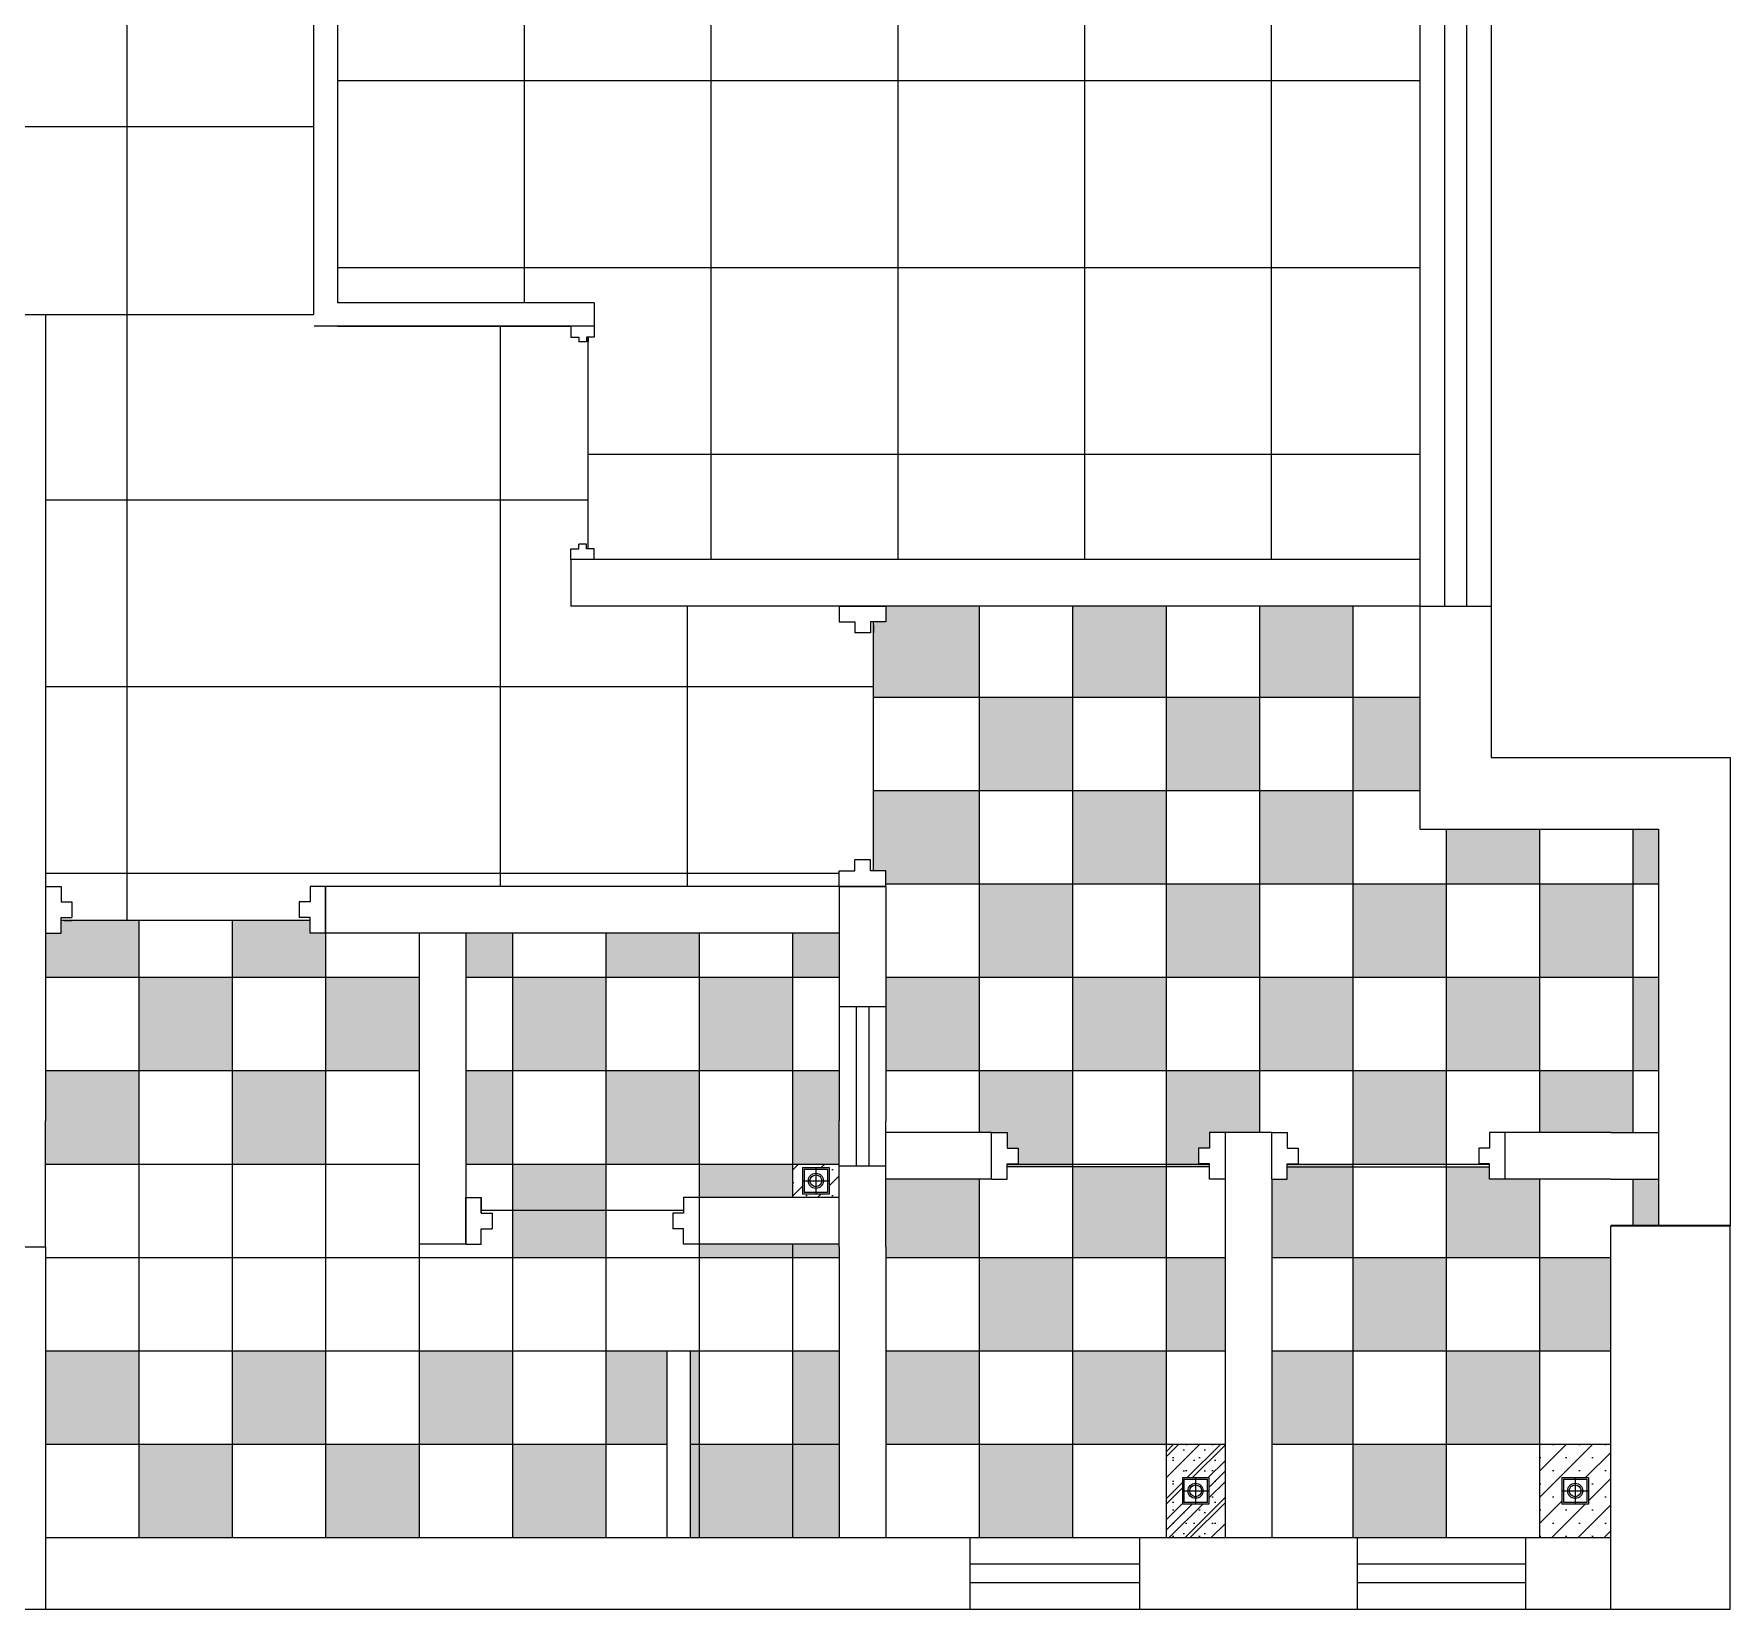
# Model space of a CAD drawing. Header units: millimetres. Extents: x 86441 to 190201, y 16532 to 98188.
# Drawn here: x 89345.7 to 89454.7, y 60984.1 to 61085.4 of the extents above; entities that cross this region are included whole.
import ezdxf

# ---------------------------------------------------------------- set-up
doc = ezdxf.new("R2010")
doc.units = ezdxf.units.MM
doc.header["$LTSCALE"] = 0.1
doc.layers.add('COLUMN', color=1, linetype='Continuous', lineweight=0)
doc.layers.add('WINDOW', color=5, linetype='Continuous', lineweight=0)

msp = doc.modelspace()

# ---------------------------------------------------------------- hatches: boundary and pattern name
at = {"transparency": 33554687}
h = msp.add_hatch(color=7, dxfattribs=at)
h.dxf.hatch_style = 1
h.paths.add_polyline_path([(89382.44, 61012.74), (89376.44, 61012.74), (89376.44, 61009.78), (89382.44, 61009.78)])
h.paths.add_polyline_path([(89382.44, 61009.78), (89376.44, 61009.78), (89376.44, 61006.74), (89382.44, 61006.74)])
h.paths.add_polyline_path([(89394.44, 61012.74), (89388.44, 61012.74), (89388.44, 61010.58), (89394.44, 61010.58)])
h.paths.add_polyline_path([(89397.44, 61015.52), (89397.44, 61018.74), (89394.44, 61018.74), (89394.44, 61012.74), (89397.44, 61012.74)])
h.paths.add_polyline_path([(89388.44, 61018.74), (89382.44, 61018.74), (89382.44, 61012.74), (89388.44, 61012.74)])
h.paths.add_polyline_path([(89376.44, 61018.74), (89373.44, 61018.74), (89373.44, 61012.74), (89376.44, 61012.74)])
h.paths.add_polyline_path([(89364.44, 61018.74), (89358.44, 61018.74), (89358.44, 61012.74), (89364.44, 61012.74)])
h.paths.add_polyline_path([(89352.44, 61018.74), (89346.44, 61018.74), (89346.44, 61015.52), (89346.44, 61012.74), (89352.44, 61012.74)])
h.paths.add_polyline_path([(89358.44, 61024.74), (89352.44, 61024.74), (89352.44, 61018.74), (89358.44, 61018.74)])
h.paths.add_polyline_path([(89370.44, 61024.74), (89364.44, 61024.74), (89364.44, 61018.74), (89370.44, 61018.74)])
h.paths.add_polyline_path([(89382.44, 61024.74), (89376.44, 61024.74), (89376.44, 61018.74), (89382.44, 61018.74)])
h.paths.add_polyline_path([(89394.44, 61024.74), (89388.44, 61024.74), (89388.44, 61018.74), (89394.44, 61018.74)])
h.paths.add_polyline_path([(89397.44, 61027.58), (89394.44, 61027.58), (89394.44, 61024.74), (89397.44, 61024.74)])
h.paths.add_polyline_path([(89388.44, 61027.58), (89382.44, 61027.58), (89382.44, 61024.74), (89388.44, 61024.74)])
h.paths.add_polyline_path([(89376.44, 61027.58), (89373.44, 61027.58), (89373.44, 61024.74), (89376.44, 61024.74)])
h.paths.add_polyline_path([(89364.44, 61027.58), (89363.44, 61027.58), (89363.44, 61028.38), (89358.44, 61028.38), (89358.44, 61024.74), (89364.44, 61024.74)])
h.paths.add_polyline_path([(89352.44, 61028.38), (89347.44, 61028.38), (89347.44, 61027.58), (89346.44, 61027.58), (89346.44, 61024.74), (89352.44, 61024.74)])
h.paths.add_polyline_path([(89406.44, 61048.58), (89400.44, 61048.58), (89400.44, 61047.58), (89399.64, 61047.58), (89399.64, 61042.74), (89406.44, 61042.74)])
h.paths.add_polyline_path([(89418.44, 61048.58), (89412.44, 61048.58), (89412.44, 61042.74), (89418.44, 61042.74)])
h.paths.add_polyline_path([(89430.44, 61048.58), (89424.44, 61048.58), (89424.44, 61042.74), (89430.44, 61042.74)])
h.paths.add_polyline_path([(89412.44, 61042.74), (89406.44, 61042.74), (89406.44, 61036.74), (89412.44, 61036.74)])
h.paths.add_polyline_path([(89424.44, 61042.74), (89418.44, 61042.74), (89418.44, 61036.74), (89424.44, 61036.74)])
h.paths.add_polyline_path([(89434.74, 61042.74), (89430.44, 61042.74), (89430.44, 61036.74), (89434.74, 61036.74)])
h.paths.add_polyline_path([(89406.44, 61036.74), (89399.64, 61036.74), (89399.64, 61031.58), (89400.44, 61031.58), (89400.44, 61030.74), (89406.44, 61030.74)])
h.paths.add_polyline_path([(89418.44, 61036.74), (89412.44, 61036.74), (89412.44, 61030.74), (89418.44, 61030.74)])
h.paths.add_polyline_path([(89430.44, 61036.74), (89424.44, 61036.74), (89424.44, 61030.74), (89430.44, 61030.74)])
h.paths.add_polyline_path([(89412.44, 61030.74), (89406.44, 61030.74), (89406.44, 61024.74), (89412.44, 61024.74)])
h.paths.add_polyline_path([(89424.44, 61030.74), (89418.44, 61030.74), (89418.44, 61024.74), (89424.44, 61024.74)])
h.paths.add_polyline_path([(89436.44, 61030.74), (89430.44, 61030.74), (89430.44, 61024.74), (89436.44, 61024.74)])
h.paths.add_polyline_path([(89442.44, 61034.26), (89436.44, 61034.26), (89436.44, 61030.74), (89442.44, 61030.74)])
h.paths.add_polyline_path([(89448.44, 61030.74), (89442.44, 61030.74), (89442.44, 61024.74), (89448.44, 61024.74)])
h.paths.add_polyline_path([(89450.08, 61034.26), (89448.44, 61034.26), (89448.44, 61030.74), (89450.08, 61030.74)])
h.paths.add_polyline_path([(89406.44, 61024.74), (89400.44, 61024.74), (89400.44, 61018.74), (89406.44, 61018.74)])
h.paths.add_polyline_path([(89418.44, 61024.74), (89412.44, 61024.74), (89412.44, 61018.74), (89418.44, 61018.74)])
h.paths.add_polyline_path([(89430.44, 61024.74), (89424.44, 61024.74), (89424.44, 61018.74), (89430.44, 61018.74)])
h.paths.add_polyline_path([(89442.44, 61024.74), (89436.44, 61024.74), (89436.44, 61018.74), (89442.44, 61018.74)])
h.paths.add_polyline_path([(89450.08, 61024.74), (89448.44, 61024.74), (89448.44, 61018.74), (89450.08, 61018.74)])
h.paths.add_polyline_path([(89412.44, 61018.74), (89406.44, 61018.74), (89406.44, 61014.76), (89407.23, 61014.76), (89408.23, 61014.76), (89408.23, 61013.76), (89408.93, 61013.76), (89408.93, 61012.74), (89412.44, 61012.74)])
h.paths.add_polyline_path([(89424.44, 61018.74), (89418.44, 61018.74), (89418.44, 61012.74), (89420.53, 61012.74), (89420.53, 61013.76), (89421.23, 61013.76), (89421.23, 61014.76), (89422.23, 61014.76), (89424.44, 61014.76)])
h.paths.add_polyline_path([(89436.44, 61018.74), (89430.44, 61018.74), (89430.44, 61012.74), (89436.44, 61012.74)])
h.paths.add_polyline_path([(89448.44, 61018.74), (89442.44, 61018.74), (89442.44, 61014.76), (89447.02, 61014.76), (89448.44, 61014.76)])
h.paths.add_polyline_path([(89406.44, 61011.76), (89400.44, 61011.76), (89400.44, 61007.42), (89400.44, 61006.74), (89406.44, 61006.74)])
h.paths.add_polyline_path([(89418.44, 61012.56), (89412.44, 61012.56), (89412.44, 61006.74), (89418.44, 61006.74)])
h.paths.add_polyline_path([(89430.44, 61012.56), (89426.23, 61012.56), (89426.23, 61011.76), (89425.23, 61011.76), (89425.23, 61006.74), (89430.44, 61006.74)])
h.paths.add_polyline_path([(89442.44, 61011.76), (89440.23, 61011.76), (89439.23, 61011.76), (89439.23, 61012.56), (89436.44, 61012.56), (89436.44, 61006.74), (89442.44, 61006.74)])
h.paths.add_polyline_path([(89450.08, 61011.76), (89448.44, 61011.76), (89448.44, 61008.8), (89450.08, 61008.8)])
h.paths.add_polyline_path([(89412.44, 61006.74), (89406.44, 61006.74), (89406.44, 61000.74), (89412.44, 61000.74)])
h.paths.add_polyline_path([(89422.23, 61006.74), (89418.44, 61006.74), (89418.44, 61000.74), (89422.23, 61000.74)])
h.paths.add_polyline_path([(89436.44, 61006.74), (89430.44, 61006.74), (89430.44, 61000.74), (89436.44, 61000.74)])
h.paths.add_polyline_path([(89447.02, 61006.74), (89442.44, 61006.74), (89442.44, 61000.74), (89447.02, 61000.74)])
h.paths.add_polyline_path([(89406.44, 61000.74), (89400.44, 61000.74), (89400.44, 60994.74), (89406.44, 60994.74)])
h.paths.add_polyline_path([(89418.44, 61000.74), (89412.44, 61000.74), (89412.44, 60994.74), (89418.44, 60994.74)])
h.paths.add_polyline_path([(89430.44, 61000.74), (89425.23, 61000.74), (89425.23, 60998.77), (89425.23, 60994.74), (89430.44, 60994.74)])
h.paths.add_polyline_path([(89442.44, 61000.74), (89436.44, 61000.74), (89436.44, 60994.74), (89442.44, 60994.74)])
h.paths.add_polyline_path([(89412.44, 60994.74), (89406.44, 60994.74), (89406.44, 60988.74), (89412.44, 60988.74)])
h.paths.add_polyline_path([(89436.44, 60994.74), (89430.44, 60994.74), (89430.44, 60988.74), (89436.44, 60988.74)])
at = {"true_color": 0xffffff, "transparency": 33554610}
h = msp.add_hatch(dxfattribs=at)
h.set_pattern_fill('SACNCR', scale=0.5)
h.set_pattern_definition([(45, (87401.7125, 60733.7286), (-0.841899, 0.841899), []), (45, (87402.5544, 60733.7286), (-0.841899, 0.841899), [0, -1.190625])])
h.paths.add_polyline_path([(89422.23, 60994.74), (89418.44, 60994.74), (89418.44, 60988.74), (89422.23, 60988.74)])
h.paths.add_polyline_path([(89421.19, 60992.59), (89421.19, 60990.89), (89419.49, 60990.89), (89419.49, 60992.59)], flags=16)
h.paths.add_polyline_path([(89421.09, 60992.49), (89421.09, 60990.99), (89419.59, 60990.99), (89419.59, 60992.49)], flags=0)
h.paths.add_polyline_path([(89419.86, 60991.74), (89419.96, 60991.74, -0.414214), (89420.34, 60992.12), (89420.34, 60992.22, 0.414214)], flags=0)
h.paths.add_polyline_path([(89447.02, 60994.74), (89442.44, 60994.74), (89442.44, 60988.74), (89447.02, 60988.74)])
h.paths.add_polyline_path([(89445.58, 60992.59), (89445.58, 60990.89), (89443.88, 60990.89), (89443.88, 60992.59)], flags=16)
h.paths.add_polyline_path([(89445.48, 60992.49), (89445.48, 60990.99), (89443.98, 60990.99), (89443.98, 60992.49)], flags=0)
h.paths.add_polyline_path([(89444.25, 60991.74), (89444.36, 60991.74, -0.414214), (89444.73, 60992.12), (89444.73, 60992.22, 0.414214)], flags=0)
h.paths.add_polyline_path([(89397.44, 61012.74), (89394.44, 61012.74), (89394.44, 61010.58), (89397.44, 61010.58)])
h.paths.add_polyline_path([(89396.79, 61010.81), (89395.09, 61010.81), (89395.09, 61012.51), (89396.79, 61012.51)], flags=16)
h.paths.add_polyline_path([(89396.69, 61010.91), (89395.19, 61010.91), (89395.19, 61012.41), (89396.69, 61012.41)], flags=0)
h.paths.add_polyline_path([(89396.43, 61011.66, -1), (89395.46, 61011.66, -1)], flags=0)
h.paths.add_polyline_path([(89396.32, 61011.66, -1), (89395.57, 61011.66, -1)], flags=0)
at = {"true_color": 0xffffff, "transparency": 33554646}
h = msp.add_hatch(color=7, dxfattribs=at)
h.dxf.hatch_style = 1
h.paths.add_polyline_path([(89397.44, 61007.42), (89397.44, 61007.58), (89394.44, 61007.58), (89394.44, 61006.74), (89397.44, 61006.74)])
h.paths.add_polyline_path([(89430.44, 61012.74), (89426.23, 61012.74), (89426.23, 61012.56), (89430.44, 61012.56)])
at = {"true_color": 0xffffff, "transparency": 33554687}
h = msp.add_hatch(color=7, dxfattribs=at)
h.dxf.hatch_style = 1
h.paths.add_polyline_path([(89421.23, 61012.74), (89418.44, 61012.74), (89418.44, 61012.56), (89421.23, 61012.56)])
h.paths.add_polyline_path([(89412.44, 61012.74), (89408.23, 61012.74), (89408.23, 61012.56), (89412.44, 61012.56)])
at = {"true_color": 0xffffff, "transparency": 33554623}
h = msp.add_hatch(color=7, dxfattribs=at)
h.dxf.hatch_style = 1
h.paths.add_polyline_path([(89426.93, 61012.76), (89426.23, 61012.76), (89426.23, 61012.74), (89426.94, 61012.74)], flags=17)
h = msp.add_hatch(color=7, dxfattribs=at)
h.dxf.hatch_style = 1
h.paths.add_polyline_path([(89394.44, 61007.58), (89388.44, 61007.58), (89388.44, 61006.74), (89394.44, 61006.74)])
h = msp.add_hatch(color=7, dxfattribs=at)
h.dxf.hatch_style = 1
h.paths.add_polyline_path([(89352.44, 61000.74), (89346.44, 61000.74), (89346.44, 60994.74), (89352.44, 60994.74)])
h = msp.add_hatch(color=7, dxfattribs=at)
h.dxf.hatch_style = 1
h.paths.add_polyline_path([(89364.44, 61000.74), (89358.44, 61000.74), (89358.44, 60994.74), (89364.44, 60994.74)])
h = msp.add_hatch(color=7, dxfattribs=at)
h.dxf.hatch_style = 1
h.paths.add_polyline_path([(89376.44, 61000.74), (89370.44, 61000.74), (89370.44, 60994.74), (89376.44, 60994.74)])
h = msp.add_hatch(color=7, dxfattribs=at)
h.dxf.hatch_style = 1
h.paths.add_polyline_path([(89386.39, 61000.74), (89382.44, 61000.74), (89382.44, 60994.74), (89386.39, 60994.74)])
h = msp.add_hatch(color=7, dxfattribs=at)
h.dxf.hatch_style = 1
h.paths.add_polyline_path([(89388.44, 61000.74), (89387.89, 61000.74), (89387.89, 60994.74), (89388.44, 60994.74)])
h = msp.add_hatch(color=7, dxfattribs=at)
h.dxf.hatch_style = 1
h.paths.add_polyline_path([(89397.44, 61000.74), (89394.44, 61000.74), (89394.44, 60994.74), (89397.44, 60994.74)])
h = msp.add_hatch(color=7, dxfattribs=at)
h.dxf.hatch_style = 1
h.paths.add_polyline_path([(89358.44, 60994.74), (89352.44, 60994.74), (89352.44, 60988.74), (89358.44, 60988.74)])
h = msp.add_hatch(color=7, dxfattribs=at)
h.dxf.hatch_style = 1
h.paths.add_polyline_path([(89370.44, 60994.74), (89364.44, 60994.74), (89364.44, 60988.74), (89370.44, 60988.74)])
h = msp.add_hatch(color=7, dxfattribs=at)
h.dxf.hatch_style = 1
h.paths.add_polyline_path([(89382.44, 60994.74), (89376.44, 60994.74), (89376.44, 60988.74), (89382.44, 60988.74)])
at = {"transparency": 33554687}
h = msp.add_hatch(color=7, dxfattribs=at)
h.dxf.hatch_style = 1
h.paths.add_polyline_path([(89388.44, 60994.74), (89387.89, 60994.74), (89387.89, 60988.74), (89388.44, 60988.74)])
at = {"true_color": 0xffffff, "transparency": 33554623}
h = msp.add_hatch(color=7, dxfattribs=at)
h.dxf.hatch_style = 1
h.paths.add_polyline_path([(89394.44, 60994.74), (89388.44, 60994.74), (89388.44, 60988.74), (89394.44, 60988.74)])
at = {"transparency": 33554687}
h = msp.add_hatch(color=7, dxfattribs=at)
h.dxf.hatch_style = 1
h.paths.add_polyline_path([(89397.44, 60994.74), (89394.44, 60994.74), (89394.44, 60988.74), (89397.44, 60988.74)])
at = {"true_color": 0xffffff, "transparency": 33554633}
h = msp.add_hatch(dxfattribs=at)
h.set_pattern_fill('SACNCR', scale=0.4)
h.set_pattern_definition([(45, (87401.7125, 60733.7286), (-0.6735192, 0.6735192), []), (45, (87402.38605, 60733.7286), (-0.6735192, 0.6735192), [0, -0.9525])])
h.paths.add_polyline_path([(89422.23, 60994.74), (89418.44, 60994.74), (89418.44, 60988.74), (89422.23, 60988.74)])
h.paths.add_polyline_path([(89419.49, 60992.59), (89421.19, 60992.59), (89421.19, 60990.89), (89419.49, 60990.89)], flags=16)
h.paths.add_polyline_path([(89419.59, 60992.49), (89421.09, 60992.49), (89421.09, 60990.99), (89419.59, 60990.99)], flags=0)
h.paths.add_polyline_path([(89419.86, 60991.74), (89419.96, 60991.74, -0.414214), (89420.34, 60992.12), (89420.34, 60992.22, 0.414214)], flags=0)

# ---------------------------------------------------------------- linework, layer by layer
at = {"color": 18, "lineweight": 5, "true_color": 0x000000, "transparency": 33554687}
for p, q in [((89439.34, 61216.96), (89439.34, 61038.86)), ((89434.74, 61094.36), (89434.74, 61082.36)), ((89434.74, 61082.36), (89434.74, 61034.26)), ((89439.34, 61038.86), (89454.68, 61038.86)), ((89454.68, 61038.86), (89454.68, 61008.76)), ((89434.74, 61034.26), (89450.08, 61034.26)), ((89450.08, 61034.26), (89450.08, 61008.76)), ((89346.44, 60988.74), (89447.02, 60988.74)), ((89346.44, 60984.14), (89447.02, 60984.14))]:
    msp.add_line(p, q, dxfattribs=at)
at = {"color": 25, "lineweight": 9, "transparency": 33554687}
for p, q in [((89365.2, 61142.36), (89365.2, 61068.08)), ((89363.66, 61101.46), (89363.66, 61067.32)), ((89381.7, 61068.08), (89365.2, 61068.08)), ((89381.7, 61068.08), (89381.7, 61066.58)), ((89380.2, 61066.58), (89363.7, 61066.58)), ((89365.2, 61066.58), (89380.2, 61066.58)), ((89381.7, 61066.58), (89380.2, 61066.58)), ((89380.2, 61066.58), (89380.2, 61065.88)), ((89381.7, 61066.58), (89381.7, 61065.88)), ((89380.2, 61065.88), (89380.7, 61065.88)), ((89380.7, 61065.88), (89380.7, 61065.58)), ((89381.2, 61065.58), (89380.7, 61065.58)), ((89381.7, 61065.88), (89381.2, 61065.88)), ((89381.2, 61065.88), (89381.2, 61065.58)), ((89381.3, 61065.88), (89381.3, 61065.58)), ((89381.3, 61052.28), (89381.3, 61065.78)), ((89380.2, 61052.28), (89380.7, 61052.28)), ((89380.2, 61051.58), (89380.2, 61052.28)), ((89380.7, 61052.28), (89380.7, 61052.58)), ((89381.2, 61052.58), (89380.7, 61052.58)), ((89381.2, 61052.28), (89381.2, 61052.58)), ((89381.7, 61052.28), (89381.2, 61052.28)), ((89381.7, 61051.58), (89381.7, 61052.28)), ((89381.7, 61051.58), (89380.2, 61051.58)), ((89397.44, 61048.58), (89400.44, 61048.58)), ((89397.44, 61048.58), (89397.44, 61047.58)), ((89400.44, 61048.58), (89400.44, 61047.58)), ((89397.44, 61047.58), (89398.44, 61047.58)), ((89398.44, 61047.58), (89398.44, 61046.88)), ((89400.44, 61047.58), (89399.44, 61047.58)), ((89399.44, 61047.58), (89399.44, 61046.88)), ((89399.64, 61031.58), (89399.64, 61047.58)), ((89399.44, 61046.88), (89398.44, 61046.88)), ((89398.44, 61031.58), (89398.44, 61032.28)), ((89399.44, 61032.28), (89398.44, 61032.28)), ((89399.44, 61031.58), (89399.44, 61032.28)), ((89397.44, 61030.58), (89397.44, 61031.58)), ((89397.44, 61031.58), (89398.44, 61031.58)), ((89400.44, 61031.58), (89399.44, 61031.58)), ((89400.44, 61030.58), (89400.44, 61031.58)), ((89346.44, 61030.58), (89347.44, 61030.58)), ((89347.44, 61030.58), (89347.44, 61029.58)), ((89364.44, 61030.58), (89363.44, 61030.58)), ((89363.44, 61030.58), (89363.44, 61029.58)), ((89364.44, 61027.58), (89364.44, 61030.58)), ((89397.44, 61030.58), (89400.44, 61030.58)), ((89347.44, 61029.58), (89348.14, 61029.58)), ((89348.14, 61029.58), (89348.14, 61028.58)), ((89363.44, 61029.58), (89362.74, 61029.58)), ((89362.74, 61029.58), (89362.74, 61028.58)), ((89347.44, 61027.58), (89347.44, 61028.58)), ((89363.44, 61028.38), (89347.44, 61028.38)), ((89363.44, 61028.58), (89362.74, 61028.58)), ((89363.44, 61027.58), (89363.44, 61028.58)), ((89346.44, 61027.58), (89347.44, 61027.58)), ((89364.44, 61027.58), (89363.44, 61027.58)), ((89407.23, 61011.76), (89407.23, 61014.76)), ((89407.23, 61014.76), (89408.23, 61014.76)), ((89408.23, 61014.76), (89408.23, 61013.76)), ((89408.23, 61013.76), (89408.93, 61013.76)), ((89408.93, 61013.76), (89408.93, 61012.76)), ((89421.23, 61013.76), (89420.53, 61013.76)), ((89420.53, 61013.76), (89420.53, 61012.76)), ((89422.23, 61014.76), (89421.23, 61014.76)), ((89421.23, 61014.76), (89421.23, 61013.76)), ((89422.23, 61014.76), (89422.23, 61011.76)), ((89425.23, 61011.76), (89425.23, 61014.76)), ((89425.23, 61014.76), (89426.23, 61014.76)), ((89426.23, 61014.76), (89426.23, 61013.76)), ((89426.23, 61013.76), (89426.93, 61013.76)), ((89426.93, 61013.76), (89426.93, 61012.76)), ((89439.23, 61013.76), (89438.53, 61013.76)), ((89438.53, 61013.76), (89438.53, 61012.76)), ((89440.23, 61014.76), (89439.23, 61014.76)), ((89439.23, 61014.76), (89439.23, 61013.76)), ((89440.23, 61011.76), (89440.23, 61014.76)), ((89408.23, 61011.76), (89408.23, 61012.76)), ((89408.23, 61012.76), (89408.93, 61012.76)), ((89408.23, 61012.74), (89421.23, 61012.74)), ((89421.23, 61012.76), (89420.53, 61012.76)), ((89421.23, 61011.76), (89421.23, 61012.76)), ((89426.23, 61011.76), (89426.23, 61012.76)), ((89426.23, 61012.76), (89426.93, 61012.76)), ((89426.23, 61012.74), (89439.23, 61012.74)), ((89439.23, 61011.76), (89439.23, 61012.76)), ((89407.23, 61011.76), (89408.23, 61011.76)), ((89422.23, 61011.76), (89421.23, 61011.76)), ((89425.23, 61011.76), (89426.23, 61011.76)), ((89440.23, 61011.76), (89439.23, 61011.76)), ((89373.44, 61007.58), (89373.44, 61010.58)), ((89373.44, 61010.58), (89374.44, 61010.58)), ((89374.44, 61009.58), (89374.44, 61010.58)), ((89388.44, 61010.58), (89387.44, 61010.58)), ((89387.44, 61010.58), (89387.44, 61009.58)), ((89388.44, 61010.58), (89388.44, 61007.58)), ((89374.44, 61009.78), (89387.44, 61009.78)), ((89374.44, 61009.58), (89375.14, 61009.58)), ((89375.14, 61009.58), (89375.14, 61008.58)), ((89387.44, 61009.58), (89386.74, 61009.58)), ((89386.74, 61009.58), (89386.74, 61008.58)), ((89374.44, 61008.58), (89375.14, 61008.58)), ((89374.44, 61007.58), (89374.44, 61008.58)), ((89387.44, 61008.58), (89386.74, 61008.58)), ((89387.44, 61007.58), (89387.44, 61008.58)), ((89373.44, 61007.58), (89374.44, 61007.58)), ((89388.44, 61007.58), (89387.44, 61007.58))]:
    msp.add_line(p, q, dxfattribs=at)
at = {"color": 253, "true_color": 0xb1a785, "transparency": 33554687}
for p, q in [((89377.2, 61142.36), (89377.2, 61068.08)), ((89389.2, 61142.36), (89389.2, 61051.58)), ((89401.2, 61142.36), (89401.2, 61051.58)), ((89413.2, 61142.36), (89413.2, 61051.58)), ((89425.2, 61142.36), (89425.2, 61051.58)), ((89365.2, 61082.36), (89434.74, 61082.36)), ((89365.2, 61070.36), (89434.74, 61070.36)), ((89381.3, 61058.36), (89434.74, 61058.36))]:
    msp.add_line(p, q, dxfattribs=at)
at = {"color": 9, "true_color": 0xc7c8ca, "transparency": 33554687}
for p, q in [((89351.66, 61101.46), (89351.66, 61028.38)), ((89219.26, 61079.42), (89363.7, 61079.42)), ((89375.66, 61066.58), (89375.66, 61030.58)), ((89346.44, 61055.42), (89381.3, 61055.42)), ((89387.66, 61048.58), (89387.66, 61030.58)), ((89406.44, 61048.58), (89406.44, 61014.76)), ((89412.44, 61048.58), (89412.44, 60988.74)), ((89418.44, 61048.58), (89418.44, 60988.74)), ((89424.44, 61048.58), (89424.44, 61014.76)), ((89430.44, 61048.58), (89430.44, 60988.74)), ((89346.44, 61043.42), (89399.64, 61043.42)), ((89399.64, 61042.74), (89434.74, 61042.74)), ((89399.64, 61036.74), (89434.74, 61036.74)), ((89436.44, 61034.26), (89436.44, 60988.74)), ((89442.44, 61034.26), (89442.44, 61014.76)), ((89448.44, 61034.26), (89448.44, 61014.76)), ((89400.44, 61030.74), (89450.08, 61030.74)), ((89352.44, 61028.38), (89352.44, 60988.74)), ((89358.44, 61028.38), (89358.44, 60988.74)), ((89364.44, 61028.38), (89364.44, 60988.74)), ((89370.44, 61027.58), (89370.44, 60988.74)), ((89376.44, 61027.58), (89376.44, 60988.74)), ((89382.44, 61027.58), (89382.44, 60988.74)), ((89388.44, 61027.58), (89388.44, 61010.58)), ((89394.44, 61027.58), (89394.44, 61010.58)), ((89346.44, 61024.74), (89370.44, 61024.74)), ((89373.44, 61024.74), (89397.44, 61024.74)), ((89400.44, 61024.74), (89450.08, 61024.74)), ((89346.44, 61018.74), (89370.44, 61018.74)), ((89373.44, 61018.74), (89397.44, 61018.74)), ((89400.44, 61018.74), (89450.08, 61018.74)), ((89346.44, 61012.74), (89370.44, 61012.74)), ((89373.44, 61012.74), (89397.44, 61012.74)), ((89406.44, 61011.76), (89406.44, 60988.74)), ((89442.44, 61011.76), (89442.44, 60988.74)), ((89448.44, 61011.76), (89448.44, 61008.76)), ((89388.44, 61007.58), (89388.44, 60988.74)), ((89394.44, 61007.58), (89394.44, 60988.74)), ((89346.44, 61006.74), (89397.44, 61006.74)), ((89400.44, 61006.74), (89422.23, 61006.74)), ((89425.23, 61006.74), (89447.02, 61006.74)), ((89346.44, 61000.74), (89397.44, 61000.74)), ((89400.44, 61000.74), (89422.23, 61000.74)), ((89425.23, 61000.74), (89447.02, 61000.74)), ((89346.44, 60994.74), (89386.39, 60994.74)), ((89387.89, 60994.74), (89397.44, 60994.74)), ((89400.44, 60994.74), (89422.23, 60994.74)), ((89425.23, 60994.74), (89447.02, 60994.74))]:
    msp.add_line(p, q, dxfattribs=at)
at = {"color": 152, "true_color": 0x2776bb, "transparency": 33554687}
for p, q in [((89434.74, 61094.36), (89434.74, 61082.36)), ((89434.74, 61082.36), (89434.74, 61070.36)), ((89434.74, 61070.36), (89434.74, 61058.36)), ((89434.74, 61058.36), (89434.74, 61051.58))]:
    msp.add_line(p, q, dxfattribs=at)
at = {"color": 4, "lineweight": 9, "transparency": 33554687}
msp.add_line((89279.66, 61067.32), (89363.66, 61067.32), dxfattribs=at)
at = {"color": 4, "lineweight": 18, "transparency": 33554687}
for p in [(89346.44, 61067.32), (89346.44, 61007.42)]:
    msp.add_line(p, (89346.44, 61015.52), dxfattribs=at)
at = {"color": 7, "true_color": 0xffffff, "transparency": 33554687}
for p, q in [((89381.7, 61065.88), (89381.7, 61065.88)), ((89381.7, 61052.28), (89381.7, 61052.28)), ((89399.64, 61047.38), (89399.64, 61046.88)), ((89346.44, 61031.42), (89397.44, 61031.42)), ((89347.64, 61028.38), (89348.14, 61028.38)), ((89397.44, 61022.87), (89400.44, 61022.87)), ((89398.54, 61022.87), (89398.54, 61012.63)), ((89399.34, 61022.87), (89399.34, 61012.63)), ((89397.44, 61012.63), (89400.44, 61012.63)), ((89421.23, 61012.56), (89408.23, 61012.56)), ((89426.23, 61012.56), (89439.23, 61012.56)), ((89374.44, 61010.58), (89374.44, 61009.58)), ((89374.44, 61007.58), (89374.44, 61008.58))]:
    msp.add_line(p, q, dxfattribs=at)
at = {"color": 18, "lineweight": 9, "true_color": 0x000000, "transparency": 33554687}
msp.add_line((89380.2, 61051.58), (89380.2, 61048.58), dxfattribs=at)
at = {"transparency": 33554687}
for p, q in [((89434.74, 61051.58), (89380.2, 61051.58)), ((89434.74, 61048.58), (89380.2, 61048.58)), ((89400.44, 61048.58), (89397.44, 61048.58)), ((89400.44, 61048.58), (89397.44, 61048.58)), ((89425.23, 61014.76), (89422.23, 61014.76)), ((89425.23, 61011.76), (89425.23, 61014.76)), ((89373.44, 61010.58), (89373.44, 61007.58)), ((89400.44, 61008.76), (89400.44, 61008.76)), ((89447.02, 61008.8), (89454.68, 61008.8)), ((89447.02, 61008.8), (89454.68, 61008.8)), ((89373.44, 61007.58), (89370.44, 61007.58))]:
    msp.add_line(p, q, dxfattribs=at)
at = {"color": 25, "lineweight": 5, "transparency": 33554687}
for p, q in [((89364.44, 61030.58), (89364.44, 61027.58)), ((89364.44, 61030.58), (89364.44, 61027.58)), ((89400.44, 61030.58), (89397.44, 61030.58)), ((89400.44, 61030.58), (89397.44, 61030.58)), ((89400.44, 61030.58), (89397.44, 61030.58)), ((89347.44, 61028.58), (89348.14, 61028.58)), ((89439.23, 61012.76), (89438.53, 61012.76))]:
    msp.add_line(p, q, dxfattribs=at)
at = {"color": 18, "true_color": 0x000000, "transparency": 33554687}
for p, q in [((89397.44, 61030.58), (89364.44, 61030.58)), ((89397.44, 61030.58), (89397.44, 61015.52)), ((89400.44, 61030.58), (89400.44, 61015.52)), ((89397.44, 61027.58), (89364.44, 61027.58)), ((89370.44, 61027.58), (89370.44, 61007.58)), ((89373.44, 61027.58), (89373.44, 61010.58)), ((89397.44, 61007.42), (89397.44, 61015.52)), ((89400.44, 61007.42), (89400.44, 61015.52)), ((89407.23, 61014.76), (89400.44, 61014.76)), ((89447.02, 61014.76), (89440.23, 61014.76)), ((89447.02, 61014.76), (89450.08, 61014.76)), ((89407.23, 61011.76), (89400.44, 61011.76)), ((89447.02, 61011.76), (89440.23, 61011.76)), ((89447.02, 61011.76), (89450.08, 61011.76)), ((89397.44, 61010.58), (89388.44, 61010.58)), ((89397.44, 61007.58), (89388.44, 61007.58)), ((89397.44, 61007.42), (89397.44, 60988.74)), ((89400.44, 61007.42), (89400.44, 60988.74))]:
    msp.add_line(p, q, dxfattribs=at)
at = {"color": 146, "lineweight": 0, "true_color": 0x105689, "transparency": 33554687}
for p, q in [((89395.09, 61012.51), (89396.79, 61012.51)), ((89395.09, 61012.51), (89395.09, 61010.81)), ((89395.09, 61011.66), (89396.79, 61011.66)), ((89395.19, 61012.41), (89396.69, 61012.41)), ((89395.19, 61012.41), (89395.19, 61010.91)), ((89395.94, 61012.51), (89395.94, 61010.81)), ((89396.69, 61012.41), (89396.69, 61010.91)), ((89396.79, 61012.51), (89396.79, 61010.81)), ((89396.79, 61010.81), (89395.09, 61010.81)), ((89396.69, 61010.91), (89395.19, 61010.91)), ((89419.49, 60992.59), (89421.19, 60992.59)), ((89419.49, 60992.59), (89419.49, 60990.89)), ((89419.59, 60992.49), (89421.09, 60992.49)), ((89419.59, 60992.49), (89419.59, 60990.99)), ((89420.34, 60992.59), (89420.34, 60990.89)), ((89421.09, 60992.49), (89421.09, 60990.99)), ((89421.19, 60992.59), (89421.19, 60990.89)), ((89443.88, 60992.59), (89445.58, 60992.59)), ((89443.88, 60992.59), (89443.88, 60990.89)), ((89443.98, 60992.49), (89445.48, 60992.49)), ((89443.98, 60992.49), (89443.98, 60990.99)), ((89444.73, 60992.59), (89444.73, 60990.89)), ((89445.48, 60992.49), (89445.48, 60990.99)), ((89445.58, 60992.59), (89445.58, 60990.89)), ((89419.49, 60991.74), (89421.19, 60991.74)), ((89421.19, 60990.89), (89419.49, 60990.89)), ((89421.09, 60990.99), (89419.59, 60990.99)), ((89443.88, 60991.74), (89445.58, 60991.74)), ((89445.58, 60990.89), (89443.88, 60990.89)), ((89445.48, 60990.99), (89443.98, 60990.99))]:
    msp.add_line(p, q, dxfattribs=at)
at = {"color": 18, "lineweight": 0, "true_color": 0x000000, "transparency": 33554687}
for p, q in [((89422.23, 61011.76), (89422.23, 60988.74)), ((89425.23, 61011.76), (89425.23, 60988.74))]:
    msp.add_line(p, q, dxfattribs=at)
at = {"color": 17, "lineweight": 9, "true_color": 0x694135, "transparency": 33554687}
for p, q in [((89386.39, 60988.74), (89386.39, 61000.74)), ((89386.39, 61000.74), (89387.89, 61000.74)), ((89387.89, 60988.74), (89387.89, 61000.74))]:
    msp.add_line(p, q, dxfattribs=at)
at = {"color": 146, "lineweight": 0, "true_color": 0x105689, "transparency": 33554687}
for centre, radius in [((89395.94, 61011.66), 0.483), ((89395.94, 61011.66), 0.379), ((89420.34, 60991.74), 0.483), ((89420.34, 60991.74), 0.379), ((89444.73, 60991.74), 0.483), ((89444.73, 60991.74), 0.379)]:
    msp.add_circle(centre, radius, dxfattribs=at)
at = {"layer": 'COLUMN', "transparency": 33554687}
for p, q in [((89447.02, 60984.14), (89447.02, 61008.76)), ((89447.02, 61008.76), (89454.68, 61008.76)), ((89454.68, 60984.14), (89454.68, 61008.76)), ((89340.4, 61007.42), (89346.44, 61007.42)), ((89346.44, 61007.42), (89346.44, 60984.14)), ((89340.4, 60984.14), (89346.44, 60984.14)), ((89447.02, 60984.14), (89454.68, 60984.14))]:
    msp.add_line(p, q, dxfattribs=at)
at = {"layer": 'WINDOW', "transparency": 33554687}
for p, q in [((89436.34, 61106.36), (89436.34, 61048.58)), ((89437.74, 61106.36), (89437.74, 61048.58)), ((89434.74, 61048.58), (89439.34, 61048.58)), ((89405.83, 60988.74), (89405.83, 60984.14)), ((89416.74, 60988.74), (89416.74, 60984.14)), ((89430.73, 60988.74), (89430.73, 60984.14)), ((89441.53, 60988.74), (89441.53, 60984.14)), ((89405.83, 60987.04), (89416.74, 60987.04)), ((89430.73, 60987.04), (89441.53, 60987.04)), ((89405.83, 60985.84), (89416.74, 60985.84)), ((89430.73, 60985.84), (89441.53, 60985.84))]:
    msp.add_line(p, q, dxfattribs=at)

doc.saveas('drawing.dxf')
